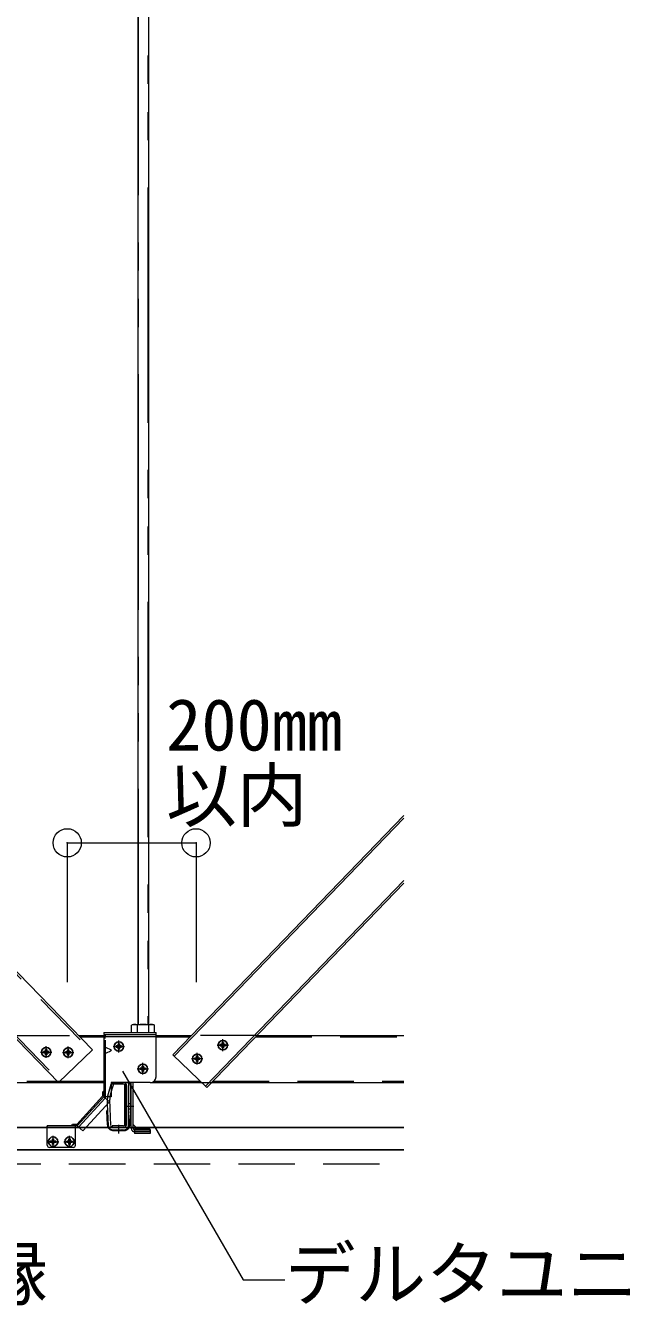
# Model space of a CAD drawing. Units: millimetres on the paper, with parts at other scales. Extents: x -195 to 195, y -140 to 138.
# Drawn here: x -132.05 to -119.08, y -104.29 to -77.11 of the extents above; entities that cross this region are included whole.
import ezdxf
from ezdxf.enums import TextEntityAlignment as Align

# ---------------------------------------------------------------- set-up
doc = ezdxf.new("R2010")
doc.units = ezdxf.units.MM
doc.header["$PDMODE"] = 32
doc.header["$PDSIZE"] = 0.6
for name, pattern in [('CHAIN1', [8, 5, -1, 1, -1]), ('DASHED1', [1.8, 1.2, -0.6]), ('DOUBLE_CHAIN1', [8.8, 5, -1, 0.6, -0.6, 0.6, -1])]:
    doc.linetypes.add(name, pattern=pattern)
for name, color, linetype, lineweight in [('7-0_中心線', 4, 'CHAIN1', 9), ('7-1_吊り材', 7, 'Continuous', 18), ('7-2_野縁受け', 3, 'Continuous', 18), ('7-3_野縁', 2, 'Continuous', 25), ('7-4_ブレース・補強材', 3, 'DASHED1', 18), ('7-5_寸法', 4, 'Continuous', 9), ('7-6_文字', 3, 'Continuous', 18), ('7-B_補強金具・金具・その他', 3, 'Continuous', 18), ('7-C_ビス・アンカーボルト・強調図形', 2, 'Continuous', 25), ('7-D_パネル', 4, 'Continuous', 9)]:
    doc.layers.add(name, color=color, linetype=linetype, lineweight=lineweight)
doc.styles.add('ＭＳ ゴシック', font='')
doc.styles.get('ＭＳ ゴシック').set_extended_font_data('MS Gothic')

msp = doc.modelspace()

# ---------------------------------------------------------------- linework, layer by layer
at = {"layer": '7-0_中心線'}
for p, q in [((-127.86, -98.887), (-127.86, -98.637)), ((-131.733, -98.91), (-131.491, -98.91)), ((-131.612, -99.034), (-131.612, -98.784)), ((-131.146, -99.039), (-131.146, -98.789)), ((-130.19, -98.792), (-129.948, -98.792)), ((-130.069, -98.916), (-130.069, -98.666)), ((-131.268, -98.915), (-131.025, -98.915)), ((-129.56, -99.387), (-129.56, -99.137)), ((-128.285, -99.05), (-128.528, -99.05)), ((-128.419, -99.036), (-128.406, -99.05)), ((-128.406, -99.174), (-128.406, -98.924)), ((-129.681, -99.263), (-129.439, -99.263)), ((-129.946, -100.057), (-129.754, -100.057)), ((-130.078, -100.453), (-130.078, -100.635)), ((-131.59, -100.811), (-131.347, -100.811)), ((-131.468, -100.935), (-131.468, -100.685)), ((-131.238, -100.811), (-130.995, -100.811)), ((-131.116, -100.936), (-131.116, -100.686))]:
    msp.add_line(p, q, dxfattribs=at)
at = {"layer": '7-1_吊り材'}
for p, q in [((-129.667, -54.149), (-129.667, -98.316)), ((-129.442, -54.149), (-129.442, -98.316)), ((-129.767, -98.321), (-129.8, -98.34)), ((-129.8, -98.398), (-129.8, -98.34)), ((-129.677, -98.398), (-129.677, -98.34)), ((-129.432, -98.398), (-129.432, -98.34)), ((-129.31, -98.398), (-129.31, -98.34)), ((-129.8, -98.496), (-129.8, -98.398)), ((-129.677, -98.496), (-129.677, -98.398)), ((-129.432, -98.496), (-129.432, -98.398)), ((-129.31, -98.496), (-129.31, -98.398)), ((-130.23, -99.762), (-130.168, -99.557)), ((-130.229, -99.587), (-130.22, -99.557)), ((-129.924, -99.557), (-129.914, -99.615)), ((-129.914, -99.615), (-129.914, -100.47)), ((-129.874, -99.557), (-129.864, -99.615)), ((-129.864, -100.47), (-129.864, -99.615)), ((-129.826, -100.164), (-129.826, -99.557)), ((-130.314, -99.928), (-130.314, -99.918)), ((-130.242, -100.471), (-130.265, -99.916)), ((-130.313, -100.452), (-130.325, -100.158)), ((-130.292, -100.473), (-130.311, -100.01)), ((-129.827, -100.189), (-129.837, -100.292)), ((-129.914, -100.283), (-129.914, -100.282)), ((-129.864, -100.417), (-129.864, -100.416)), ((-129.839, -100.46), (-129.839, -100.325))]:
    msp.add_line(p, q, dxfattribs=at)
at = {"layer": '7-1_吊り材', "linetype": 'DOUBLE_CHAIN1'}
for p, q in [((-129.653, -98.316), (-129.653, -54.149)), ((-129.456, -54.149), (-129.456, -98.316))]:
    msp.add_line(p, q, dxfattribs=at)
at = {"layer": '7-1_吊り材', "linetype": 'DASHED1'}
for p, q in [((-130.304, -99.836), (-130.23, -99.589)), ((-130.311, -100.01), (-130.314, -99.928)), ((-130.256, -99.85), (-130.23, -99.762)), ((-129.864, -100.001), (-129.826, -100.001)), ((-129.864, -100.114), (-129.826, -100.114)), ((-130.205, -100.507), (-129.951, -100.507)), ((-130.205, -100.557), (-129.951, -100.557)), ((-130.188, -100.572), (-129.951, -100.572)), ((-130.128, -100.557), (-130.128, -100.572)), ((-130.028, -100.557), (-130.028, -100.572)), ((-130.003, -100.557), (-130.005, -100.557))]:
    msp.add_line(p, q, dxfattribs=at)
at = {"layer": '7-1_吊り材'}
msp.add_lwpolyline([(-129.767, -98.321), (-129.342, -98.321), (-129.31, -98.34)], dxfattribs=at)
for centre, radius, start, end in [((-129.72, -98.49), 0.17, 96.3429, 118.0413), ((-129.743, -98.443), 0.122, 57.5712, 88.0446), ((-129.555, -98.726), 0.405, 72.412, 107.588), ((-129.367, -98.443), 0.122, 91.9554, 122.4288), ((-129.39, -98.49), 0.17, 61.9587, 83.6571), ((-130.065, -99.908), 0.25, 168.3445, 182.3187), ((-130.065, -99.908), 0.2, 165.3726, 182.3187), ((-130.251, -100.183), 0.078, 134.9801, 161.3976), ((-130.076, -100.164), 0.25, 354.294, 0), ((-130.188, -100.447), 0.125, 182.3187, 208.6854), ((-130.205, -100.47), 0.0875, 182.3187, 205.3769), ((-130.205, -100.47), 0.0375, 182.3187, 270), ((-129.951, -100.47), 0.0375, 270, 0), ((-129.951, -100.47), 0.0875, 334.6231, 0), ((-129.951, -100.46), 0.113, 335.025, 0), ((-129.464, -100.325), 0.375, 175, 180)]:
    msp.add_arc(centre, radius, start, end, dxfattribs=at)
at = {"layer": '7-1_吊り材', "linetype": 'DASHED1'}
for centre, radius, start, end in [((-130.065, -99.908), 0.25, 163.2308, 168.3445), ((-130.065, -99.908), 0.2, 163.2308, 165.3726), ((-130.188, -100.447), 0.125, 208.6854, 270), ((-130.205, -100.47), 0.0875, 205.3769, 270), ((-129.951, -100.47), 0.0875, 270, 334.6231), ((-129.951, -100.46), 0.113, 270, 335.025)]:
    msp.add_arc(centre, radius, start, end, dxfattribs=at)
at = {"layer": '7-2_野縁受け', "linetype": 'DASHED1'}
for p, q in [((-132.32, -98.557), (-130.928, -98.557)), ((-130.898, -98.587), (-130.392, -98.587)), ((-129.279, -98.587), (-128.558, -98.587)), ((-127.139, -98.557), (-128.529, -98.557)), ((-127.168, -98.587), (-124.017, -98.587)), ((-131.466, -99.557), (-131.261, -99.557)), ((-129.323, -99.527), (-128.341, -99.527)), ((-128.31, -99.557), (-128.105, -99.557)), ((-128.076, -99.527), (-124.017, -99.527))]:
    msp.add_line(p, q, dxfattribs=at)
at = {"layer": '7-2_野縁受け'}
for p, q in [((-130.928, -98.557), (-130.352, -98.557)), ((-129.279, -98.557), (-128.529, -98.557)), ((-127.139, -98.557), (-124.017, -98.557)), ((-151.904, -99.557), (-131.466, -99.557)), ((-131.261, -99.557), (-130.392, -99.557)), ((-130.214, -99.557), (-129.969, -99.557)), ((-130.214, -99.557), (-130.214, -99.587)), ((-130.214, -99.557), (-129.985, -99.557)), ((-129.969, -99.587), (-130.214, -99.587)), ((-129.944, -100.452), (-129.944, -99.612)), ((-129.914, -100.452), (-129.914, -99.612)), ((-129.404, -99.557), (-128.361, -99.557)), ((-128.361, -99.557), (-128.31, -99.557)), ((-128.105, -99.557), (-128.047, -99.557)), ((-128.047, -99.557), (-124.017, -99.557)), ((-130.214, -100.477), (-130.214, -100.507)), ((-129.969, -100.477), (-130.214, -100.477)), ((-129.969, -100.507), (-130.214, -100.507))]:
    msp.add_line(p, q, dxfattribs=at)
at = {"layer": '7-2_野縁受け', "linetype": 'DASHED1'}
msp.add_lwpolyline([(-151.823, -99.527), (-131.38, -99.527), (-130.392, -99.527)], dxfattribs=at)
at = {"layer": '7-2_野縁受け'}
for centre, radius, start, end in [((-129.969, -99.612), 0.055, 360, 90), ((-129.969, -99.612), 0.025, 360, 90), ((-129.969, -100.452), 0.025, 270, 360), ((-129.969, -100.452), 0.055, 270, 360)]:
    msp.add_arc(centre, radius, start, end, dxfattribs=at)
at = {"layer": '7-3_野縁'}
for p, q in [((-124.017, -100.507), (-155.804, -100.507)), ((-155.804, -100.982), (-124.017, -100.982))]:
    msp.add_line(p, q, dxfattribs=at)
at = {"layer": '7-4_ブレース・補強材'}
for p, q in [((-173.065, -55.133), (-130.662, -98.889)), ((-173.725, -55.773), (-131.322, -99.53))]:
    msp.add_line(p, q, dxfattribs=at)
at = {"layer": '7-4_ブレース・補強材', "linetype": 'Continuous'}
for p, q in [((-173.036, -55.105), (-130.633, -98.861)), ((-173.754, -55.801), (-131.351, -99.557)), ((-124.017, -93.884), (-128.923, -98.965)), ((-124.017, -93.942), (-128.894, -98.993)), ((-124.017, -95.266), (-128.232, -99.632)), ((-124.017, -95.324), (-128.204, -99.66)), ((-128.204, -99.66), (-128.923, -98.965))]:
    msp.add_line(p, q, dxfattribs=at)
at = {"layer": '7-5_寸法'}
for p, q in [((-131.167, -94.466), (-131.167, -97.423)), ((-131.167, -94.466), (-129.55, -94.466)), ((-129.55, -94.466), (-128.431, -94.466)), ((-128.431, -94.466), (-128.431, -97.423))]:
    msp.add_line(p, q, dxfattribs=at)
at = {"layer": '7-5_寸法', "color": 3, "lineweight": 18}
msp.add_line((-131.351, -99.557), (-130.633, -98.861), dxfattribs=at)
at = {"layer": '7-5_寸法', "color": 7}
for p in [(-131.167, -94.466), (-128.431, -94.466)]:
    msp.add_point(p, dxfattribs=at)
at = {"layer": '7-6_文字', "color": 7}
for p, q in [((-129.989, -99.312), (-127.429, -103.746)), ((-127.429, -103.746), (-126.544, -103.746))]:
    msp.add_line(p, q, dxfattribs=at)
at = {"layer": '7-B_補強金具・金具・その他'}
for p, q in [((-130.392, -98.496), (-129.279, -98.496)), ((-130.392, -98.496), (-130.392, -98.536)), ((-130.392, -98.536), (-129.279, -98.536)), ((-130.392, -98.576), (-129.279, -98.576)), ((-130.392, -98.576), (-130.392, -99.857)), ((-129.279, -99.432), (-129.279, -98.496)), ((-129.279, -98.576), (-129.279, -98.576)), ((-129.404, -99.557), (-130.23, -99.557)), ((-130.23, -99.557), (-130.23, -99.857)), ((-129.805, -100.507), (-129.805, -99.557)), ((-129.805, -100.305), (-129.805, -99.615)), ((-129.764, -100.507), (-129.764, -99.557)), ((-130.963, -100.447), (-130.417, -99.848)), ((-130.952, -100.472), (-130.392, -99.857)), ((-130.832, -100.582), (-130.272, -99.967)), ((-130.392, -99.732), (-130.417, -99.757)), ((-130.417, -99.757), (-130.417, -99.848)), ((-130.23, -99.857), (-130.392, -99.857)), ((-130.272, -99.967), (-130.392, -99.857)), ((-131.592, -100.472), (-131.592, -100.512)), ((-131.592, -100.885), (-131.592, -100.472)), ((-130.952, -100.472), (-131.592, -100.472)), ((-131.077, -100.472), (-131.052, -100.447)), ((-130.963, -100.447), (-131.052, -100.447)), ((-130.992, -100.885), (-130.992, -100.472)), ((-130.992, -100.512), (-130.952, -100.512)), ((-130.952, -100.472), (-130.832, -100.582)), ((-129.764, -100.446), (-129.703, -100.507)), ((-131.042, -100.935), (-131.542, -100.935))]:
    msp.add_line(p, q, dxfattribs=at)
at = {"layer": '7-B_補強金具・金具・その他', "linetype": 'DASHED1'}
for p, q in [((-130.352, -98.616), (-130.392, -98.616)), ((-130.352, -99.857), (-130.352, -98.616)), ((-130.922, -100.499), (-130.362, -99.884)), ((-130.992, -100.512), (-131.592, -100.512)), ((-129.805, -100.507), (-129.805, -100.535)), ((-129.764, -100.507), (-129.764, -100.532)), ((-129.703, -100.507), (-129.687, -100.523)), ((-129.445, -100.523), (-129.699, -100.523)), ((-129.445, -100.54), (-129.699, -100.54)), ((-129.742, -100.597), (-129.739, -100.597)), ((-129.739, -100.557), (-129.739, -100.557)), ((-129.739, -100.557), (-129.405, -100.557)), ((-129.739, -100.563), (-129.739, -100.637)), ((-129.739, -100.597), (-129.405, -100.597)), ((-129.405, -100.637), (-129.739, -100.637)), ((-129.405, -100.563), (-129.405, -100.637))]:
    msp.add_line(p, q, dxfattribs=at)
at = {"layer": '7-B_補強金具・金具・その他'}
msp.add_lwpolyline([(-130.392, -98.576), (-130.352, -98.576), (-130.352, -98.536)], dxfattribs=at)
for centre, radius, start, end in [((-130.614, -99.535), 0.769, 59.7781, 73.2166), ((-130.244, -98.81), 0.148, 185.5926, 204.362), ((-130.614, -98.207), 0.769, 286.7834, 300.2219), ((-130.244, -98.932), 0.148, 155.638, 174.4074), ((-129.404, -99.432), 0.125, 270, 0), ((-130.392, -99.857), 0.04, 317.6848, 0), ((-130.952, -100.472), 0.04, 270, 317.6848), ((-131.542, -100.885), 0.05, 180, 270), ((-131.042, -100.885), 0.05, 270, 0)]:
    msp.add_arc(centre, radius, start, end, dxfattribs=at)
at = {"layer": '7-B_補強金具・金具・その他', "linetype": 'DASHED1'}
for centre, radius, start, end in [((-129.742, -100.535), 0.0625, 180, 270), ((-129.739, -100.532), 0.025, 180, 270), ((-129.699, -100.563), 0.04, 90, 180), ((-129.699, -100.58), 0.04, 90, 180), ((-129.445, -100.563), 0.04, 0, 90), ((-129.445, -100.58), 0.04, 0, 90)]:
    msp.add_arc(centre, radius, start, end, dxfattribs=at)
at = {"layer": '7-C_ビス・アンカーボルト・強調図形'}
for p, q in [((-131.67, -98.897), (-131.637, -98.897)), ((-131.67, -98.897), (-131.67, -98.922)), ((-131.625, -98.852), (-131.6, -98.852)), ((-131.625, -98.852), (-131.625, -98.885)), ((-131.6, -98.852), (-131.6, -98.885)), ((-131.587, -98.897), (-131.555, -98.897)), ((-131.555, -98.897), (-131.555, -98.922)), ((-131.204, -98.903), (-131.171, -98.903)), ((-131.204, -98.903), (-131.204, -98.928)), ((-131.159, -98.858), (-131.134, -98.858)), ((-131.159, -98.858), (-131.159, -98.89)), ((-131.134, -98.858), (-131.134, -98.89)), ((-131.121, -98.903), (-131.089, -98.903)), ((-131.089, -98.903), (-131.089, -98.928)), ((-130.127, -98.779), (-130.094, -98.779)), ((-130.127, -98.779), (-130.127, -98.804)), ((-130.127, -98.804), (-130.094, -98.804)), ((-130.082, -98.734), (-130.057, -98.734)), ((-130.082, -98.734), (-130.082, -98.767)), ((-130.082, -98.817), (-130.082, -98.849)), ((-130.082, -98.849), (-130.057, -98.849)), ((-130.057, -98.734), (-130.057, -98.767)), ((-130.057, -98.817), (-130.057, -98.849)), ((-130.044, -98.779), (-130.012, -98.779)), ((-130.044, -98.804), (-130.012, -98.804)), ((-130.012, -98.779), (-130.012, -98.804)), ((-127.739, -98.763), (-127.981, -98.763)), ((-127.885, -98.751), (-127.918, -98.751)), ((-127.918, -98.751), (-127.918, -98.776)), ((-127.885, -98.776), (-127.918, -98.776)), ((-127.848, -98.706), (-127.873, -98.706)), ((-127.873, -98.706), (-127.873, -98.738)), ((-127.873, -98.788), (-127.873, -98.821)), ((-127.848, -98.821), (-127.873, -98.821)), ((-127.848, -98.706), (-127.848, -98.738)), ((-127.848, -98.788), (-127.848, -98.821)), ((-127.803, -98.751), (-127.835, -98.751)), ((-127.803, -98.776), (-127.835, -98.776)), ((-127.803, -98.751), (-127.803, -98.776)), ((-131.67, -98.922), (-131.637, -98.922)), ((-131.625, -98.935), (-131.625, -98.967)), ((-131.625, -98.967), (-131.6, -98.967)), ((-131.6, -98.935), (-131.6, -98.967)), ((-131.587, -98.922), (-131.555, -98.922)), ((-131.204, -98.928), (-131.171, -98.928)), ((-131.159, -98.94), (-131.159, -98.973)), ((-131.159, -98.973), (-131.134, -98.973)), ((-131.134, -98.94), (-131.134, -98.973)), ((-131.121, -98.928), (-131.089, -98.928)), ((-128.431, -99.037), (-128.464, -99.037)), ((-128.464, -99.037), (-128.464, -99.062)), ((-128.431, -99.062), (-128.464, -99.062)), ((-128.394, -98.992), (-128.419, -98.992)), ((-128.419, -98.992), (-128.419, -99.025)), ((-128.419, -99.075), (-128.419, -99.108)), ((-128.394, -99.108), (-128.419, -99.108)), ((-128.394, -98.992), (-128.394, -99.025)), ((-128.394, -99.075), (-128.394, -99.108)), ((-128.349, -99.037), (-128.381, -99.037)), ((-128.349, -99.062), (-128.381, -99.062)), ((-128.349, -99.037), (-128.349, -99.062)), ((-129.617, -99.25), (-129.585, -99.25)), ((-129.617, -99.25), (-129.617, -99.275)), ((-129.617, -99.275), (-129.585, -99.275)), ((-129.572, -99.205), (-129.547, -99.205)), ((-129.572, -99.205), (-129.572, -99.237)), ((-129.572, -99.287), (-129.572, -99.32)), ((-129.572, -99.32), (-129.547, -99.32)), ((-129.547, -99.205), (-129.547, -99.237)), ((-129.547, -99.287), (-129.547, -99.32)), ((-129.535, -99.25), (-129.502, -99.25)), ((-129.535, -99.275), (-129.502, -99.275)), ((-129.502, -99.25), (-129.502, -99.275)), ((-131.526, -100.798), (-131.493, -100.798)), ((-131.526, -100.798), (-131.526, -100.823)), ((-131.481, -100.753), (-131.456, -100.753)), ((-131.481, -100.753), (-131.481, -100.785)), ((-131.456, -100.753), (-131.456, -100.785)), ((-131.443, -100.798), (-131.411, -100.798)), ((-131.411, -100.798), (-131.411, -100.823)), ((-131.174, -100.799), (-131.141, -100.799)), ((-131.174, -100.799), (-131.174, -100.824)), ((-131.129, -100.754), (-131.104, -100.754)), ((-131.129, -100.754), (-131.129, -100.786)), ((-131.104, -100.754), (-131.104, -100.786)), ((-131.091, -100.799), (-131.059, -100.799)), ((-131.059, -100.799), (-131.059, -100.824)), ((-131.526, -100.823), (-131.493, -100.823)), ((-131.481, -100.836), (-131.481, -100.868)), ((-131.481, -100.868), (-131.456, -100.868)), ((-131.456, -100.836), (-131.456, -100.868)), ((-131.443, -100.823), (-131.411, -100.823)), ((-131.174, -100.824), (-131.141, -100.824)), ((-131.129, -100.836), (-131.129, -100.869)), ((-131.129, -100.869), (-131.104, -100.869)), ((-131.104, -100.836), (-131.104, -100.869)), ((-131.091, -100.824), (-131.059, -100.824))]:
    msp.add_line(p, q, dxfattribs=at)
for centre in [(-131.612, -98.91), (-131.146, -98.915), (-130.069, -98.792), (-127.86, -98.763), (-129.56, -99.263), (-128.406, -99.05), (-131.468, -100.811), (-131.116, -100.811)]:
    msp.add_circle(centre, 0.1, dxfattribs=at)
for centre, start, end in [((-131.637, -98.885), 270, 0), ((-131.587, -98.885), 180, 270), ((-131.171, -98.89), 270, 0), ((-131.121, -98.89), 180, 270), ((-130.094, -98.767), 270, 0), ((-130.094, -98.817), 0, 90), ((-130.044, -98.767), 180, 270), ((-130.044, -98.817), 90, 180), ((-127.885, -98.738), 270, 0), ((-127.885, -98.788), 0, 90), ((-127.835, -98.738), 180, 270), ((-127.835, -98.788), 90, 180), ((-131.637, -98.935), 0, 90), ((-131.587, -98.935), 90, 180), ((-131.171, -98.94), 0, 90), ((-131.121, -98.94), 90, 180), ((-128.431, -99.025), 270, 0), ((-128.431, -99.075), 0, 90), ((-128.381, -99.025), 180, 270), ((-128.381, -99.075), 90, 180), ((-129.585, -99.237), 270, 0), ((-129.585, -99.287), 0, 90), ((-129.535, -99.237), 180, 270), ((-129.535, -99.287), 90, 180), ((-131.493, -100.785), 270, 0), ((-131.443, -100.785), 180, 270), ((-131.141, -100.786), 270, 0), ((-131.091, -100.786), 180, 270), ((-131.493, -100.836), 0, 90), ((-131.443, -100.836), 90, 180), ((-131.141, -100.836), 0, 90), ((-131.091, -100.836), 90, 180)]:
    msp.add_arc(centre, 0.0125, start, end, dxfattribs=at)
at = {"layer": '7-D_パネル', "linetype": 'DASHED1'}
for p, q in [((-181.53, -100.982), (-124.017, -100.982)), ((-181.53, -101.282), (-124.017, -101.282))]:
    msp.add_line(p, q, dxfattribs=at)

# ---------------------------------------------------------------- texts
at = {"layer": '7-5_寸法', "style": 'ＭＳ ゴシック'}
for s, p in [('200mm', (-129.066, -92.837)), ('以内', (-129.066, -94.337))]:
    msp.add_text(s, height=1.1, dxfattribs=at).set_placement(p, align=Align.BOTTOM_LEFT)
at = {"layer": '7-6_文字', "color": 7, "style": 'ＭＳ ゴシック'}
for s, p in [('追加野縁', (-137.585, -104.496)), ('デルタユニット', (-126.544, -104.496))]:
    msp.add_text(s, height=1.1, dxfattribs=at).set_placement(p, align=Align.BOTTOM_LEFT)

doc.saveas('drawing.dxf')
